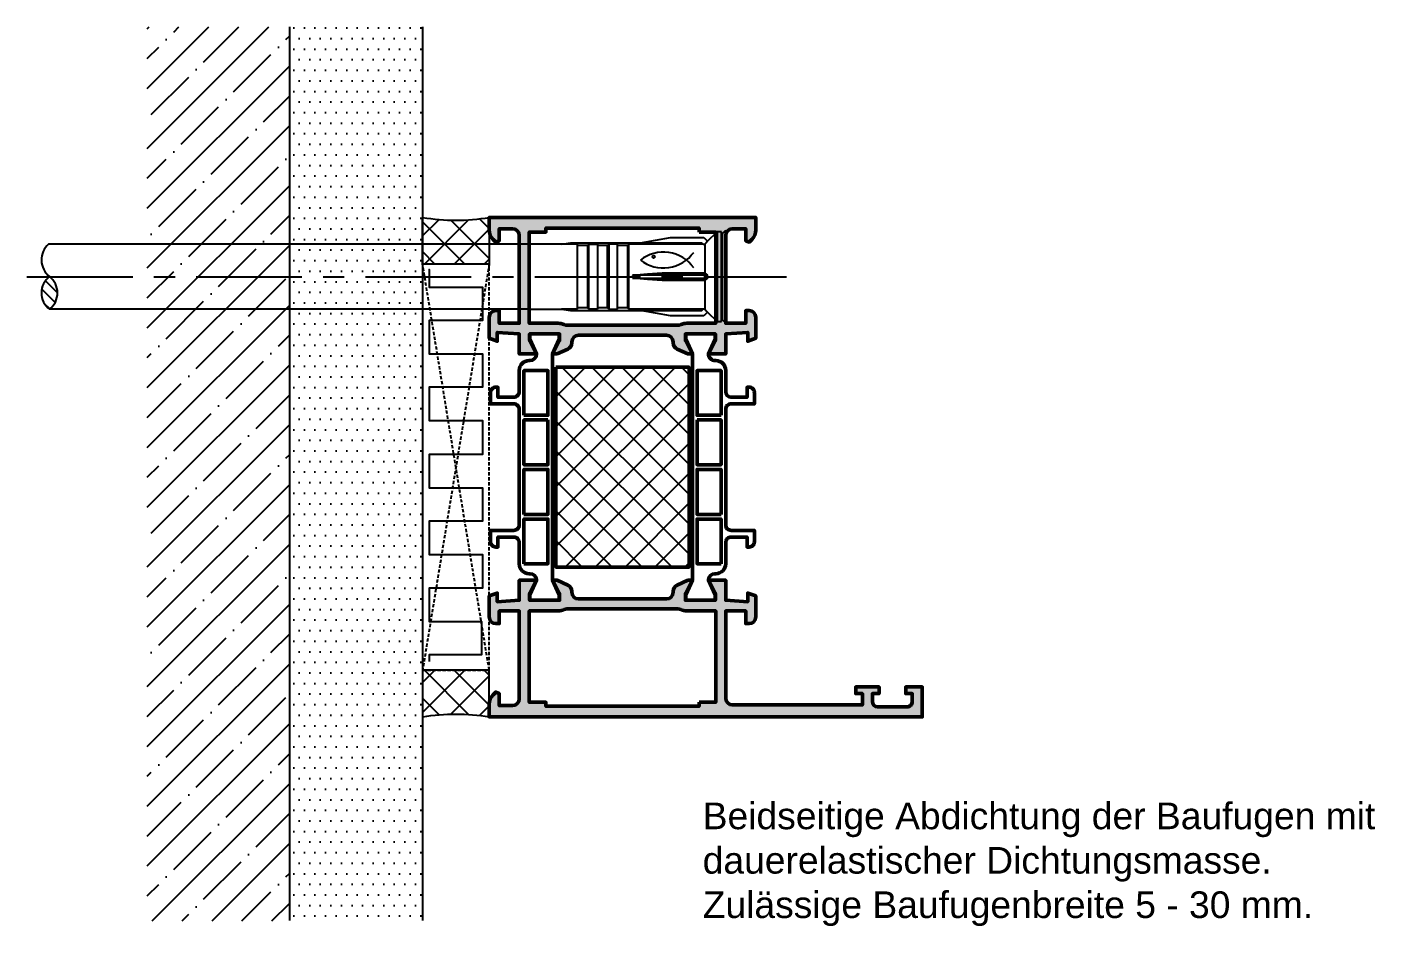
# Model space of a CAD drawing. Header units: millimetres. Extents: x -1598 to 10110, y -2803 to 662.
# Drawn here: x 1568.1 to 1770.4, y -277.5 to -142.4 of the extents above; entities that cross this region are included whole.
import ezdxf

# ---------------------------------------------------------------- set-up
doc = ezdxf.new("R2010")
doc.units = ezdxf.units.MM
doc.linetypes.add('CENTER', pattern=[50.800000000000004, 31.75, -6.35, 6.35, -6.35])
doc.linetypes.add('VERDECKT', pattern=[0.75, 0.5, -0.25])
for name, color, linetype in [('01TXT', 7, 'Continuous'), ('CENT_25', 3, 'CENTER'), ('CONST25', 3, 'Continuous'), ('CONST35', 3, 'Continuous'), ('HIDE_25', 3, 'VERDECKT')]:
    doc.layers.add(name, color=color, linetype=linetype)
for name, color, linetype, lineweight in [('AM_S', 80, 'Continuous', 50), ('AM_SP', 3, 'Continuous', 50), ('Docu-AM_8', 1, 'Continuous', 25)]:
    doc.layers.add(name, color=color, linetype=linetype, lineweight=lineweight)
doc.styles.add('SWISSL', font='swissl.ttf')
pattern_1 = [(0, (1352.519962305384, -371.1912297234644), (0.79375, 1.5875), [0, -1.5875])]

# ---------------------------------------------------------------- blocks, each defined once
blk = doc.blocks.new('*X53')
at = {"color": 0}
for p, q in [((123.4797770125691, 106.3299268730588), (122.4956004121765, 107.3141034734514)), ((125.5194449607571, 106.0580258778372), (123.4982987147878, 108.0791721238065)), ((126.7551307521274, 106.5901070394333), (124.943025489039, 108.4022123025217))]:
    blk.add_line(p, q, dxfattribs=at)
blk = doc.blocks.new('BLOCK12_35_35_19_3_2008_8')
at = {"color": 3, "linetype": 'Continuous'}
blk.add_circle((-9.5, 3), 0.1999999999999993, dxfattribs=at)
for centre, start, end in [((-8.051616060009906, -1.912329113112264), 35.63071488546843, 128.0088253495377), ((-8.051616060009906, 6.912329113112264), 231.9911746504623, 324.3692851145316)]:
    blk.add_arc(centre, 5.6, start, end, dxfattribs=at)
blk = doc.blocks.new('B-4090112_docu_wos')
at = {"layer": 'Docu-AM_8'}
h = blk.add_hatch(dxfattribs=at)
h.set_pattern_fill('ANSI37', color=256, style=0)
h.set_pattern_definition([(45, (0, 0), (-2.245064030267288, 2.245064030267288), []), (135, (0, 0), (-2.245064030267288, -2.245064030267288), [])])
h.paths.add_polyline_path([(30, 0), (30, 19.99999999999999), (1.291895883200182e-15, 20), (0, 0)])
at = {"layer": 'AM_S'}
blk.add_lwpolyline([(30, 0), (0, 0), (1.291895883200182e-15, 20), (30, 19.99999999999999), (30, 0)], close=True, dxfattribs=at)
blk = doc.blocks.new('B-1311073_docu_wos')
at = {"layer": 'Docu-AM_8'}
h = blk.add_hatch(color=256, dxfattribs=at)
edge = h.paths.add_edge_path()
edge.add_line((20.49999999999999, 29.79999999999998), (20.49999999999998, 30.49999999999998))
edge.add_line((20.49999999999998, 30.49999999999998), (18.29999999999999, 29.49999999999997))
edge.add_line((18.29999999999999, 29.49999999999997), (17.49999999999998, 29.49999999999997))
edge.add_line((17.49999999999998, 29.49999999999997), (17.49999999999999, 33.89999999999998))
edge.add_line((17.49999999999999, 33.89999999999998), (18.29999999999999, 33.89999999999998))
edge.add_line((18.29999999999999, 33.89999999999998), (20.49999999999999, 32.89999999999998))
edge.add_line((20.49999999999999, 32.89999999999998), (20.49999999999999, 35.49999899999997))
edge.add_line((20.49999999999999, 35.49999899999997), (17.49999999999999, 35.49999999999983))
edge.add_line((17.49999999999999, 35.49999999999983), (17.27926256615403, 38.80000000000002))
edge.add_line((17.27926256615403, 38.80000000000002), (18.5856296013484, 38.80000000000001))
edge.add_line((18.5856296013484, 38.80000000000001), (18.14886532022895, 40.00000000000001))
edge.add_line((18.14886532022895, 40.00000000000001), (15, 40))
edge.add_arc((15, 39), 0.9999999999999999, 90, 180)
edge.add_line((14, 39), (14, 38.5))
edge.add_line((14, 38.5), (15.9, 38.5))
edge.add_line((15.9, 38.5), (15.9, 35.5))
edge.add_line((15.9, 35.5), (2.799999999999999, 35.5))
edge.add_arc((2.799999999999999, 36.5), 0.9999999999999999, 180, 270, ccw=False)
edge.add_line((1.799999999999999, 36.5), (1.799999999999999, 55.99999999999999))
edge.add_line((1.799999999999999, 55.99999999999999), (3.500000000000009, 55.99999999999999))
edge.add_line((3.500000000000009, 55.99999999999999), (3.500000000000002, 54.99999999999999))
edge.add_line((3.500000000000002, 54.99999999999999), (4.500000000000002, 54.99999999999999))
edge.add_line((4.500000000000002, 54.99999999999999), (4.500000000000002, 58.49999999999999))
edge.add_line((4.500000000000002, 58.49999999999999), (3.499999999999995, 58.49999999999999))
edge.add_line((3.499999999999995, 58.49999999999999), (3.500000000000002, 57.5))
edge.add_line((3.500000000000002, 57.5), (2.300000000000006, 57.49999999999999))
edge.add_arc((2.300000000000006, 58.3), 0.8000000000000043, 180, 270, ccw=False)
edge.add_line((1.500000000000002, 58.3), (1.500000000000002, 62.7))
edge.add_arc((2.299999999999992, 62.7), 0.79999999999999, 89.9999999999996, 180, ccw=False)
edge.add_line((2.299999999999998, 63.49999999999999), (3.500000000000002, 63.49999999999999))
edge.add_line((3.500000000000002, 63.49999999999999), (3.499999999999995, 62.49999999999999))
edge.add_line((3.499999999999995, 62.49999999999999), (4.500000000000002, 62.49999999999999))
edge.add_line((4.500000000000002, 62.49999999999999), (4.500000000000002, 65))
edge.add_line((4.500000000000002, 65), (1.77635683940025e-15, 65))
edge.add_line((1.868205349336302e-15, 65), (-4.97682981828674e-15, 0))
edge.add_line((-4.97682981828674e-15, 1.224646799147353e-16), (1.895836943965686, -2.220446049250313e-16))
edge.add_arc((1.895836943965686, 1.999999999999984), 1.999999999999984, 270, 314.999999999996)
edge.add_line((3.31005050633867, 0.5857864376268004), (3.712132034355945, 0.9878679656440175))
edge.add_line((3.712132034355945, 0.9878679656440175), (3.499999999999994, 1.5))
edge.add_line((3.499999999999994, 1.5), (1.699999999999983, 1.5))
edge.add_line((1.699999999999983, 1.5), (1.699999999999984, 3.5))
edge.add_arc((2.699999999999984, 3.5), 1, 90, 180, ccw=False)
edge.add_line((2.699999999999984, 4.5), (15.90000000000001, 4.5))
edge.add_line((15.90000000000001, 4.5), (15.89999999999997, 1.5))
edge.add_line((15.89999999999997, 1.5), (13.99999999999999, 1.5))
edge.add_line((13.99999999999999, 1.5), (13.99999999999999, 1))
edge.add_arc((14.99999999999999, 0.9999999999999999), 1, 180, 270)
edge.add_line((14.99999999999999, 0), (18.14886532022897, -7.129713486264677e-15))
edge.add_line((18.14886532022897, -7.129713486264677e-15), (18.58562960134843, 1.199999999999989))
edge.add_line((18.58562960134843, 1.199999999999989), (17.27926256615406, 1.199999999999982))
edge.add_line((17.27926256615406, 1.199999999999982), (17.50000000000001, 4.500000000000171))
edge.add_line((17.50000000000001, 4.500000000000171), (20.50000000000001, 4.500001000000026))
edge.add_line((20.50000000000001, 4.500001000000026), (20.50000000000001, 7.100000000000023))
edge.add_line((20.50000000000001, 7.100000000000023), (18.30000000000001, 6.100000000000023))
edge.add_line((18.30000000000001, 6.100000000000023), (17.50000000000001, 6.100000000000023))
edge.add_line((17.50000000000001, 6.100000000000023), (17.5, 10.50000000000003))
edge.add_line((17.5, 10.50000000000003), (18.30000000000001, 10.50000000000003))
edge.add_line((18.30000000000001, 10.50000000000003), (20.5, 9.500000000000021))
edge.add_line((20.5, 9.500000000000021), (20.50000000000001, 10.19999999999998))
edge.add_line((20.50000000000001, 10.19999999999998), (19.76645320713583, 11.81380294430118))
edge.add_arc((18.85608672967322, 11.4), 1.000000000000001, 24.44395478041648, 90)
edge.add_line((18.85608672967322, 12.4), (18.7, 12.4))
edge.add_arc((18.7, 13.4), 0.9999999999999999, 180, 270, ccw=False)
edge.add_line((17.7, 13.4), (17.7, 26.6))
edge.add_arc((18.7, 26.6), 1, 90, 180, ccw=False)
edge.add_line((18.7, 27.6), (18.85608672967322, 27.6))
edge.add_arc((18.85608672967322, 28.6), 0.9999999999999984, 270.0000000000002, 335.5560452195836)
edge.add_line((19.76645320713583, 28.18619705569882), (20.49999999999999, 29.79999999999998))
edge = h.paths.add_edge_path(flags=16)
edge.add_line((2.2, 31.5), (1.6, 31.5))
edge.add_line((1.6, 31.5), (1.6, 8.5))
edge.add_line((1.6, 8.5), (2.199999999999999, 8.5))
edge.add_line((2.199999999999999, 8.5), (2.199999999999999, 6))
edge.add_line((2.199999999999999, 6), (15.9, 5.999999999999998))
edge.add_line((15.9, 5.999999999999998), (15.89999999999999, 10.34999999999999))
edge.add_arc((17.95, 10.34999999999999), 2.050000000000011, 154.3743954472936, 180.0000000000001, ccw=False)
edge.add_arc((15.2, 11.6690905958273), 1, 334.3743954472938, 360)
edge.add_line((16.2, 11.6690905958273), (16.2, 28.33090940417272))
edge.add_arc((15.19999999999999, 28.33090940417271), 1.000000000000007, 2.035554996136636e-13, 25.62560455270624)
edge.add_arc((17.95, 29.65000000000002), 2.050000000000004, 179.9999999999999, 205.6256045527061, ccw=False)
edge.add_line((15.89999999999999, 29.65000000000002), (15.9, 34))
edge.add_line((15.9, 34), (2.199999999999999, 34))
edge.add_line((2.199999999999999, 34), (2.2, 31.5))
h = blk.add_hatch(color=256, dxfattribs=at)
edge = h.paths.add_edge_path()
edge.add_line((54.49999999999998, 10.2), (55.23354679286415, 11.81380294430117))
edge.add_arc((56.14391327032675, 11.39999999999999), 1.000000000000002, 450.00000000000125, 515.5560452195837, ccw=False)
edge.add_line((56.14391327032673, 12.39999999999999), (56.29999999999998, 12.4))
edge.add_arc((56.29999999999995, 13.4), 1.000000000000001, 270.0000000000013, 360)
edge.add_line((57.29999999999995, 13.4), (57.29999999999996, 26.6))
edge.add_arc((56.29999999999996, 26.6), 0.9999999999999996, 360, 450)
edge.add_line((56.29999999999996, 27.6), (56.14391327032676, 27.6))
edge.add_arc((56.14391327032676, 28.6), 0.9999999999999997, 204.4439547804164, 270.00000000000006, ccw=False)
edge.add_line((55.23354679286415, 28.18619705569882), (54.49999999999999, 29.79999999999998))
edge.add_line((54.49999999999999, 29.79999999999998), (54.49999999999999, 30.49999999999998))
edge.add_line((54.49999999999999, 30.49999999999998), (56.69999999999998, 29.49999999999997))
edge.add_line((56.69999999999998, 29.49999999999997), (57.49999999999999, 29.49999999999997))
edge.add_line((57.49999999999999, 29.49999999999997), (57.49999999999999, 33.89999999999998))
edge.add_line((57.49999999999999, 33.89999999999998), (56.69999999999998, 33.89999999999998))
edge.add_line((56.69999999999998, 33.89999999999998), (54.49999999999999, 32.89999999999998))
edge.add_line((54.49999999999999, 32.89999999999998), (54.49999999999999, 35.49999899999997))
edge.add_line((54.49999999999999, 35.49999899999997), (57.49999999999999, 35.49999999999983))
edge.add_line((57.49999999999999, 35.49999999999983), (57.72073743384594, 38.80000000000003))
edge.add_line((57.72073743384594, 38.80000000000003), (56.41437039865157, 38.80000000000001))
edge.add_line((56.41437039865157, 38.80000000000001), (56.85113467977102, 40.00000000000001))
edge.add_line((56.85113467977102, 40.00000000000001), (59.99999999999996, 40))
edge.add_arc((59.99999999999996, 39), 1, 360, 450, ccw=False)
edge.add_line((60.99999999999996, 39), (60.99999999999996, 38.5))
edge.add_line((60.99999999999996, 38.5), (59.09999999999998, 38.5))
edge.add_line((59.09999999999998, 38.5), (59.09999999999994, 35.5))
edge.add_line((59.09999999999994, 35.5), (72.29999999999997, 35.5))
edge.add_arc((72.29999999999997, 36.5), 0.9999999999999999, 270, 360)
edge.add_line((73.29999999999997, 36.5), (73.29999999999997, 38.5))
edge.add_line((73.29999999999997, 38.5), (71.49999999999996, 38.5))
edge.add_line((71.49999999999996, 38.5), (71.28786796564401, 39.01213203435598))
edge.add_line((71.28786796564401, 39.01213203435598), (71.68994949366129, 39.4142135623732))
edge.add_arc((73.10416305603427, 38.00000000000001), 1.999999999999983, 450, 494.999999999996, ccw=False)
edge.add_line((73.10416305603427, 40), (74.99999999999996, 40))
edge.add_line((74.99999999999996, 40), (74.99999999999996, 0))
edge.add_line((74.99999999999996, -2.664535259100376e-15), (73.10416305603427, -2.664535259100376e-15))
edge.add_arc((73.10416305603427, 1.99999999999998), 1.999999999999982, 225.000000000004, 269.99999999999994, ccw=False)
edge.add_line((71.68994949366127, 0.5857864376267985), (71.287867965644, 0.987867965644015))
edge.add_line((71.28786796564401, 0.987867965644015), (71.49999999999996, 1.499999999999997))
edge.add_line((71.49999999999996, 1.499999999999997), (73.29999999999997, 1.499999999999997))
edge.add_line((73.29999999999997, 1.499999999999997), (73.29999999999997, 3.499999999999997))
edge.add_arc((72.29999999999997, 3.499999999999997), 1, 360, 450)
edge.add_line((72.29999999999997, 4.499999999999997), (59.09999999999994, 4.500000000000001))
edge.add_line((59.09999999999994, 4.500000000000001), (59.09999999999998, 1.499999999999997))
edge.add_line((59.09999999999998, 1.499999999999997), (60.99999999999995, 1.499999999999997))
edge.add_line((60.99999999999996, 1.499999999999997), (60.99999999999996, 0.9999999999999973))
edge.add_arc((59.99999999999996, 0.9999999999999973), 1, 270, 360, ccw=False)
edge.add_line((59.99999999999996, -2.664535259100376e-15), (56.85113467977102, -9.769962616701378e-15))
edge.add_line((56.85113467977102, -9.769962616701378e-15), (56.41437039865157, 1.19999999999999))
edge.add_line((56.41437039865157, 1.19999999999999), (57.72073743384594, 1.199999999999975))
edge.add_line((57.72073743384594, 1.199999999999975), (57.49999999999999, 4.500000000000171))
edge.add_line((57.49999999999999, 4.500000000000171), (54.49999999999999, 4.500001000000027))
edge.add_line((54.49999999999999, 4.500001000000027), (54.49999999999999, 7.100000000000024))
edge.add_line((54.49999999999999, 7.100000000000024), (56.69999999999998, 6.100000000000024))
edge.add_line((56.69999999999998, 6.100000000000024), (57.49999999999999, 6.100000000000024))
edge.add_line((57.49999999999999, 6.100000000000024), (57.49999999999999, 10.50000000000003))
edge.add_line((57.49999999999999, 10.50000000000003), (56.69999999999998, 10.50000000000003))
edge.add_line((56.69999999999998, 10.50000000000003), (54.49999999999999, 9.500000000000014))
edge.add_line((54.49999999999999, 9.500000000000014), (54.49999999999998, 10.2))
edge = h.paths.add_edge_path(flags=0)
edge.add_line((72.79999999999995, 31.5), (73.39999999999996, 31.5))
edge.add_line((73.39999999999996, 31.5), (73.39999999999996, 8.5))
edge.add_line((73.39999999999996, 8.5), (72.79999999999995, 8.5))
edge.add_line((72.79999999999995, 8.5), (72.79999999999995, 6))
edge.add_line((72.79999999999995, 6.000000000000001), (59.09999999999995, 6.000000000000001))
edge.add_line((59.09999999999995, 6.000000000000001), (59.09999999999995, 10.35))
edge.add_arc((57.04999999999995, 10.35), 2.050000000000007, 359.9999999999999, 385.625604552706)
edge.add_arc((59.79999999999995, 11.6690905958273), 0.9999999999999996, 180, 205.6256045527062, ccw=False)
edge.add_line((58.79999999999995, 11.6690905958273), (58.79999999999995, 28.33090940417271))
edge.add_arc((59.79999999999997, 28.3309094041727), 1.000000000000012, 514.3743954472939, 539.9999999999998, ccw=False)
edge.add_arc((57.04999999999995, 29.65), 2.050000000000002, 334.3743954472941, 360.0000000000001)
edge.add_line((59.09999999999996, 29.65000000000001), (59.09999999999995, 34))
edge.add_line((59.09999999999995, 34), (72.79999999999995, 34))
edge.add_line((72.79999999999995, 34), (72.79999999999995, 31.5))
at = {"layer": 'AM_S'}
for points in [[(20.49999999999999, 29.79999999999998), (20.49999999999998, 30.49999999999998), (18.29999999999999, 29.49999999999997), (17.49999999999998, 29.49999999999997), (17.49999999999999, 33.89999999999998), (18.29999999999999, 33.89999999999998), (20.49999999999999, 32.89999999999998), (20.49999999999999, 35.49999899999997), (17.49999999999999, 35.49999999999983), (17.27926256615403, 38.80000000000002), (18.5856296013484, 38.80000000000001), (18.14886532022895, 40.00000000000001), (15, 40, 0.4142135623730951), (14, 39), (14, 38.5), (15.9, 38.5), (15.9, 35.5), (2.799999999999999, 35.5, -0.4142135623730951), (1.799999999999999, 36.5), (1.799999999999999, 55.99999999999999), (3.500000000000009, 55.99999999999999), (3.500000000000002, 54.99999999999999), (4.500000000000002, 54.99999999999999), (4.500000000000002, 58.49999999999999), (3.499999999999995, 58.49999999999999), (3.500000000000002, 57.5), (2.300000000000006, 57.49999999999999, -0.4142135623730951), (1.500000000000002, 58.3), (1.500000000000002, 62.7, -0.414213562373097), (2.299999999999998, 63.49999999999999), (3.500000000000002, 63.49999999999999), (3.499999999999995, 62.49999999999999), (4.500000000000002, 62.49999999999999), (4.500000000000002, 65), (1.868205349336302e-15, 65), (-4.97682981828674e-15, 1.224646799147353e-16), (1.895836943965686, -2.220446049250313e-16, 0.1989123673796397), (3.31005050633867, 0.5857864376268004), (3.712132034355945, 0.9878679656440175), (3.499999999999994, 1.5), (1.699999999999983, 1.5), (1.699999999999984, 3.5, -0.414213562373095), (2.699999999999984, 4.5), (15.90000000000001, 4.5), (15.89999999999997, 1.5), (13.99999999999999, 1.5), (13.99999999999999, 1, 0.4142135623730951), (14.99999999999999, 0), (18.14886532022897, -7.129713486264677e-15), (18.58562960134843, 1.199999999999989), (17.27926256615406, 1.199999999999982), (17.50000000000001, 4.500000000000171), (20.50000000000001, 4.500001000000026), (20.50000000000001, 7.100000000000023), (18.30000000000001, 6.100000000000023), (17.50000000000001, 6.100000000000023), (17.5, 10.50000000000003), (18.30000000000001, 10.50000000000003), (20.5, 9.500000000000021), (20.50000000000001, 10.19999999999998), (19.76645320713583, 11.81380294430118, 0.2941076150573533), (18.85608672967322, 12.4), (18.7, 12.4, -0.4142135623730951), (17.7, 13.4), (17.7, 26.6, -0.4142135623730951), (18.7, 27.6), (18.85608672967322, 27.6, 0.2941076150573534), (19.76645320713583, 28.18619705569882), (20.49999999999999, 29.79999999999998)], [(54.49999999999998, 10.2), (55.23354679286415, 11.81380294430117, -0.2941076150573475), (56.14391327032673, 12.39999999999999), (56.29999999999998, 12.4, 0.4142135623730883), (57.29999999999995, 13.4), (57.29999999999996, 26.6, 0.4142135623730953), (56.29999999999996, 27.6), (56.14391327032676, 27.6, -0.2941076150573539), (55.23354679286415, 28.18619705569882), (54.49999999999999, 29.79999999999998), (54.49999999999999, 30.49999999999998), (56.69999999999998, 29.49999999999997), (57.49999999999999, 29.49999999999997), (57.49999999999999, 33.89999999999998), (56.69999999999998, 33.89999999999998), (54.49999999999999, 32.89999999999998), (54.49999999999999, 35.49999899999997), (57.49999999999999, 35.49999999999983), (57.72073743384594, 38.80000000000003), (56.41437039865157, 38.80000000000001), (56.85113467977102, 40.00000000000001), (59.99999999999996, 40, -0.4142135623730949), (60.99999999999996, 39), (60.99999999999996, 38.5), (59.09999999999998, 38.5), (59.09999999999994, 35.5), (72.29999999999997, 35.5, 0.4142135623730951), (73.29999999999997, 36.5), (73.29999999999997, 38.5), (71.49999999999996, 38.5), (71.28786796564401, 39.01213203435598), (71.68994949366129, 39.4142135623732, -0.1989123673796397), (73.10416305603427, 40), (74.99999999999996, 40), (74.99999999999996, -2.664535259100376e-15), (73.10416305603427, -2.664535259100376e-15, -0.1989123673796396), (71.68994949366127, 0.5857864376267985), (71.28786796564401, 0.987867965644015), (71.49999999999996, 1.499999999999997), (73.29999999999997, 1.499999999999997), (73.29999999999997, 3.499999999999997, 0.4142135623730951), (72.29999999999997, 4.499999999999997), (59.09999999999994, 4.500000000000001), (59.09999999999998, 1.499999999999997), (60.99999999999996, 1.499999999999997), (60.99999999999996, 0.9999999999999973, -0.4142135623730951), (59.99999999999996, -2.664535259100376e-15), (56.85113467977102, -9.769962616701378e-15), (56.41437039865157, 1.19999999999999), (57.72073743384594, 1.199999999999975), (57.49999999999999, 4.500000000000171), (54.49999999999999, 4.500001000000027), (54.49999999999999, 7.100000000000024), (56.69999999999998, 6.100000000000024), (57.49999999999999, 6.100000000000024), (57.49999999999999, 10.50000000000003), (56.69999999999998, 10.50000000000003), (54.49999999999999, 9.500000000000014), (54.49999999999998, 10.2)], [(2.2, 31.5), (1.6, 31.5), (1.6, 8.5), (2.199999999999999, 8.5), (2.199999999999999, 6), (15.9, 5.999999999999998), (15.89999999999999, 10.34999999999999, -0.112281100065257), (16.1016393442623, 11.23660187588393, 0.1122811000652558), (16.2, 11.6690905958273), (16.2, 28.33090940417272, 0.112281100065255), (16.10163934426229, 28.7633981241161, -0.1122811000652554), (15.89999999999999, 29.65000000000002), (15.9, 34), (2.199999999999999, 34), (2.2, 31.5)], [(72.79999999999995, 31.5), (73.39999999999996, 31.5), (73.39999999999996, 8.5), (72.79999999999995, 8.5), (72.79999999999995, 6.000000000000001), (59.09999999999995, 6.000000000000001), (59.09999999999996, 10.35, 0.1122811000652553), (58.89836065573766, 11.23660187588392, -0.1122811000652559), (58.79999999999995, 11.6690905958273), (58.79999999999995, 28.33090940417271, -0.1122811000652545), (58.89836065573766, 28.76339812411609, 0.1122811000652546), (59.09999999999996, 29.65000000000001), (59.09999999999995, 34), (72.79999999999995, 34), (72.79999999999995, 31.5)]]:
    blk.add_lwpolyline(points, format="xyb", close=True, dxfattribs=at)
at = {"layer": 'AM_SP'}
for points in [[(54.5, 32.89999999999998), (54.5, 32.9497840575384), (56.5, 33.94999999999998), (57.49999999999999, 33.94999999999999), (57.49999999999999, 29.44999999999999), (56.50000000000001, 29.44999999999998), (54.5, 30.45021594246158), (54.5, 30.49999999999999), (20.49999999999998, 30.49999999999999), (20.49999999999998, 30.45021594246158), (18.49999999999996, 29.44999999999998), (17.49999999999999, 29.44999999999999), (17.49999999999999, 33.94999999999999), (18.49999999999998, 33.94999999999998), (20.49999999999998, 32.9497840575384), (20.49999999999998, 32.89999999999999, 0.4142135623730951), (21.49999999999998, 33.89999999999999), (21.49999999999998, 33.99999999999999, -0.4142135623730951), (22.99999999999998, 35.49999999999999), (26.19999999999997, 35.49999999999999, 0.4142135623730955), (26.99999999999997, 36.29999999999999), (26.99999999999997, 38.69999999999998), (25.49999999999997, 38.69999999999998), (25.49999999999997, 38.99999999999999, -0.4142135623730959), (26.29999999999997, 39.79999999999998), (27.99999999999997, 39.79999999999998), (27.99999999999997, 36.29999999999999, 0.4142135623730954), (28.79999999999997, 35.49999999999999), (46.19999999999996, 35.49999999999999, 0.4142135623730954), (46.99999999999996, 36.29999999999999), (46.99999999999997, 39.79999999999998), (48.69999999999996, 39.79999999999998, -0.4142135623730963), (49.49999999999996, 38.99999999999999), (49.49999999999998, 38.69999999999998), (47.99999999999996, 38.69999999999998), (47.99999999999997, 36.29999999999998, 0.414213562373095), (48.79999999999997, 35.49999999999999), (51.99999999999996, 35.49999999999999, -0.4142135623730951), (53.49999999999996, 33.99999999999999), (53.49999999999996, 33.89999999999999, 0.4142135623730951), (54.5, 32.89999999999998)], [(54.50000000000003, 7.100000000000014), (54.50000000000003, 7.050215942461598), (56.50000000000003, 6.050000000000018), (57.50000000000001, 6.050000000000014), (57.50000000000001, 10.55000000000001), (56.50000000000004, 10.55000000000002), (54.50000000000003, 9.549784057538425), (54.50000000000003, 9.500000000000014), (20.5, 9.500000000000014), (20.5, 9.549784057538425), (18.49999999999998, 10.55000000000002), (17.50000000000001, 10.55000000000001), (17.50000000000001, 6.050000000000014), (18.5, 6.050000000000018), (20.5, 7.050215942461598), (20.5, 7.100000000000009, -0.4142135623730951), (21.5, 6.100000000000009), (21.5, 6.000000000000014, 0.4142135623730951), (23, 4.500000000000014), (26.19999999999999, 4.500000000000014, -0.4142135623730955), (26.99999999999999, 3.700000000000013), (26.99999999999999, 1.300000000000018), (25.49999999999999, 1.300000000000016), (25.49999999999999, 1.000000000000014, 0.4142135623730959), (26.29999999999999, 0.2000000000000135), (27.99999999999999, 0.2000000000000171), (27.99999999999999, 3.700000000000013, -0.4142135623730954), (28.79999999999999, 4.500000000000012), (46.19999999999999, 4.500000000000012, -0.4142135623730954), (46.99999999999999, 3.700000000000013), (46.99999999999999, 0.2000000000000171), (48.69999999999998, 0.2000000000000135, 0.4142135623730963), (49.49999999999999, 1.000000000000014), (49.5, 1.300000000000017), (47.99999999999999, 1.300000000000018), (47.99999999999999, 3.700000000000014, -0.414213562373095), (48.8, 4.500000000000012), (51.99999999999999, 4.500000000000014, 0.4142135623730951), (53.49999999999999, 6.000000000000014), (53.49999999999999, 6.100000000000009, -0.4142135623730951), (54.50000000000003, 7.100000000000014)]]:
    blk.add_lwpolyline(points, format="xyb", close=True, dxfattribs=at)
for points in [[(22.99999999999996, 34.79999999999998), (29.69999999999996, 34.79999999999998), (29.69999999999997, 31.19999999999998), (22.99999999999996, 31.19999999999999), (22.99999999999996, 34.79999999999998)], [(30.39999999999997, 34.79999999999998), (37.14999999999996, 34.79999999999998), (37.14999999999997, 31.19999999999998), (30.39999999999996, 31.19999999999999), (30.39999999999997, 34.79999999999998)], [(44.59999999999997, 31.19999999999998), (37.84999999999997, 31.19999999999999), (37.84999999999997, 34.79999999999999), (44.59999999999997, 34.79999999999998), (44.59999999999997, 31.19999999999998)], [(45.29999999999997, 34.79999999999998), (51.99999999999997, 34.79999999999998), (51.99999999999997, 31.19999999999998), (45.29999999999997, 31.19999999999999), (45.29999999999997, 34.79999999999998)], [(22.99999999999999, 5.200000000000014), (29.69999999999999, 5.200000000000014), (29.69999999999999, 8.800000000000017), (22.99999999999999, 8.800000000000017), (22.99999999999999, 5.200000000000014)], [(30.39999999999999, 5.200000000000014), (37.14999999999999, 5.200000000000014), (37.14999999999999, 8.800000000000017), (30.39999999999998, 8.800000000000017), (30.39999999999999, 5.200000000000014)], [(44.59999999999999, 8.800000000000017), (37.84999999999999, 8.800000000000017), (37.84999999999999, 5.200000000000014), (44.59999999999999, 5.200000000000014), (44.59999999999999, 8.800000000000017)], [(45.29999999999998, 5.200000000000014), (51.99999999999999, 5.200000000000014), (51.99999999999999, 8.800000000000017), (45.3, 8.800000000000017), (45.29999999999998, 5.200000000000014)]]:
    blk.add_lwpolyline(points, close=True, dxfattribs=at)

msp = doc.modelspace()

# ---------------------------------------------------------------- hatches: boundary and pattern name
at = {"layer": 'CONST25'}
h = msp.add_hatch(dxfattribs=at)
h.set_pattern_fill('ANSI35', color=256, style=0)
h.set_pattern_definition([(45, (1363.330256847395, -518.1568357449119), (-4.490128060534576, 4.490128060534577), []), (45, (1367.820386847395, -518.1568357449119), (-4.490128060534576, 4.490128060534577), [7.9375, -1.5875, 0, -1.5875])])
h.paths.add_polyline_path([(1607.439435022125, -214.425987063843), (1586.113905970597, -214.425987063843), (1586.113905970597, -276.6690077800081), (1607.439435022125, -276.6690077800081)])
h.paths.add_polyline_path([(1607.439435022125, -209.4527876853258), (1586.113905970597, -209.4289736256574), (1586.113905970597, -214.425987063843), (1607.439435022125, -214.425987063843)])
h.paths.add_polyline_path([(1607.439435022125, -204.425987063843), (1586.113905970597, -204.425987063843), (1586.113905970597, -209.4289736256574), (1607.439435022125, -209.4527876853258)])
h.paths.add_polyline_path([(1607.439435022125, -142.4394679613501), (1586.113905970597, -142.4394679613501), (1586.113905970597, -204.425987063843), (1607.439435022125, -204.425987063843)])
h = msp.add_hatch(dxfattribs=at)
h.set_pattern_fill('DOTS', color=256, style=0)
h.set_pattern_definition(pattern_1)
h.paths.add_polyline_path([(1627.434742942732, -142.4394679613501), (1607.439435022125, -142.4394679613501), (1607.439435022125, -204.425987063843), (1627.434370085921, -204.425987063843), (1627.434742942732, -178.0394679615551)])
h.paths.add_polyline_path([(1627.434370085922, -204.425987063843), (1607.439435022125, -204.425987063843), (1607.439435022125, -209.4527876853258), (1627.434298738805, -209.4751158009117)])
h = msp.add_hatch(dxfattribs=at)
h.set_pattern_fill('ANSI37', color=256, style=0)
h.set_pattern_definition([(45, (1338.881962040125, -974.2433367559556), (-2.245064030267288, 2.245064030267288), []), (135, (1338.881962040125, -974.2433367559556), (-2.245064030267288, -2.245064030267288), [])])
h.paths.add_polyline_path([(1637.434742942732, -171.0394679615551, -0.08392021690038393), (1627.434742942732, -171.0394679615551), (1627.434742942732, -178.0394679615551), (1637.434742942732, -178.0394679615551)])
h = msp.add_hatch(dxfattribs=at)
h.set_pattern_fill('DOTS', color=256, style=0)
h.set_pattern_definition(pattern_1)
h.paths.add_polyline_path([(1607.439435022125, -276.6394677265439), (1627.434742942732, -276.6394677265439), (1627.440271536397, -209.4751224706902), (1607.444988549954, -209.4527938869091)])
h = msp.add_hatch(dxfattribs=at)
h.set_pattern_fill('ANSI37', color=256, style=0)
h.set_pattern_definition([(315, (1338.882852266642, 557.1643998921859), (-2.245064030267288, -2.245064030267288), []), (225, (1338.882852266642, 557.1643998921859), (-2.245064030267288, 2.245064030267288), [])])
h.paths.add_polyline_path([(1637.435633169249, -246.0394689022146, 0.08392021690038393), (1627.435633169249, -246.0394689022146), (1627.435633169249, -239.0394689022146), (1637.435633169249, -239.0394689022146)])

# ---------------------------------------------------------------- linework, layer by layer
at = {"layer": 'CENT_25', "ltscale": 0.5}
msp.add_line((1568.057581633731, -179.9394683143796), (1682.025592591143, -179.9394683143796), dxfattribs=at)
at = {"layer": 'CONST25', "color": 3, "linetype": 'Continuous'}
for p, q in [((1670.213276942732, -174.5967199615548), (1671.620528942732, -173.1894679615548)), ((1671.620528942732, -173.1894679615548), (1671.620528942732, -186.6894679615548)), ((1672.284742942732, -173.1894679615548), (1671.620528942732, -173.1894679615548)), ((1672.284742942732, -173.5894679615553), (1672.934742942732, -172.9394679615548)), ((1672.284742942732, -186.6894679615548), (1672.284742942732, -173.1894679615548)), ((1672.434742942732, -186.4394679615548), (1672.434742942732, -173.4394679615548)), ((1672.934742942732, -172.9394679615548), (1672.934742942732, -186.9394679615548)), ((1648.484741942732, -175.0394679615551), (1643.408571928326, -175.0394679615551)), ((1648.275622942732, -175.0763409615552), (1649.618998942732, -174.8394679615553)), ((1650.684741942732, -175.0763409615552), (1648.275622942732, -175.0763409615552)), ((1649.618998942732, -174.8394679615553), (1664.726014942732, -174.8394679615553)), ((1652.184740942732, -175.2779229615549), (1650.684740942732, -175.2779229615549)), ((1650.684741942732, -184.8025949615553), (1650.684741942732, -175.0763409615552)), ((1652.384742942732, -175.0763409615552), (1652.184741942732, -175.2779229615549)), ((1652.184741942732, -175.2779229615549), (1652.184741942732, -184.6010129615547)), ((1652.384742942732, -184.8025949615553), (1652.384742942732, -175.0763409615552)), ((1652.384742942732, -175.0763409615552), (1653.684741942732, -175.0763409615552)), ((1653.684741942732, -175.0763409615552), (1653.684741942732, -184.8025949615553)), ((1655.184741942732, -175.2779229615549), (1653.684741942732, -175.2779229615549)), ((1655.184741942732, -175.2779229615549), (1655.384742942732, -175.0763409615552)), ((1655.184741942732, -184.6010129615547), (1655.184741942732, -175.2779229615549)), ((1656.684743942732, -175.0763409615552), (1655.384742942732, -175.0763409615552)), ((1655.384742942732, -175.0763409615552), (1655.384742942732, -184.8025949615553)), ((1656.684743942732, -184.8025949615553), (1656.684743942732, -175.0763409615552)), ((1658.184743942732, -175.2779229615549), (1656.684743942732, -175.2779229615549)), ((1658.384743942732, -175.0763409615552), (1658.184743942732, -175.2779229615549)), ((1658.184743942732, -175.2779229615549), (1658.184743942732, -184.6010129615547)), ((1669.561526942732, -175.0763409615552), (1658.384742942732, -175.0763409615552)), ((1658.384743942732, -184.8025949615553), (1658.384743942732, -175.0763409615552)), ((1660.118998942732, -174.8394679615553), (1664.656023942732, -174.0394679615551)), ((1664.656023942732, -174.0394679615551), (1669.656023942732, -174.0394679615551)), ((1664.726014942732, -174.8394679615553), (1669.324652942732, -174.8394679615553)), ((1669.324652942732, -174.8394679615553), (1669.561526942732, -175.0763409615552)), ((1669.561526942732, -175.0763409615552), (1669.665849942732, -175.0720569615555)), ((1669.656023942732, -174.0394679615551), (1670.215686942732, -174.5991309615551)), ((1669.665849942732, -175.0720569615555), (1669.770528942732, -175.0680359615549)), ((1669.993107942732, -174.8335829615548), (1669.770528942732, -175.0680359615549)), ((1669.770528942732, -175.0680359615549), (1669.770528942732, -179.4111209615553)), ((1670.215686942732, -174.5991309615551), (1669.993107942732, -174.8335829615548)), ((1658.954918942732, -179.712513961555), (1661.192721942732, -179.5256889615553)), ((1664.656023942732, -179.712513961555), (1658.954918942732, -179.712513961555)), ((1658.954918942732, -179.712513961555), (1658.984742942733, -179.9394679615548)), ((1658.984742942733, -179.9394679615548), (1658.954918942732, -180.1664219615554)), ((1661.192721942732, -179.5256889615553), (1663.382639942732, -179.3394679615553)), ((1663.382639942732, -179.3394679615553), (1664.726014942732, -179.3394679615553)), ((1669.656023942732, -179.712513961555), (1664.656023942732, -179.712513961555)), ((1664.726014942732, -179.3394679615553), (1669.324652942732, -179.3394679615553)), ((1669.324652942732, -179.3394679615553), (1669.561526942732, -179.3394679615553)), ((1669.561526942732, -179.3394679615553), (1669.665849942732, -179.3752789615551)), ((1670.215686942732, -179.712513961555), (1669.656023942732, -179.712513961555)), ((1669.665849942732, -179.3752789615551), (1669.770528942732, -179.4111209615553)), ((1669.770528942732, -179.4111209615553), (1669.993107942732, -179.561816961555)), ((1669.993107942732, -179.561816961555), (1670.215686942732, -179.712513961555)), ((1670.215686942732, -179.9394679615548), (1670.215686942732, -179.712513961555)), ((1670.215686942732, -179.9394679615548), (1670.215686942732, -180.1664219615554)), ((1658.954918942732, -180.1664219615554), (1664.656023942732, -180.1664219615554)), ((1661.192721942732, -180.3532469615552), (1658.954918942732, -180.1664219615554)), ((1663.382639942732, -180.5394679615551), (1661.192721942732, -180.3532469615552)), ((1664.726014942732, -180.5394679615551), (1663.382639942732, -180.5394679615551)), ((1664.656023942732, -180.1664219615554), (1669.656023942732, -180.1664219615554)), ((1669.324652942732, -180.5394679615551), (1664.726014942732, -180.5394679615551)), ((1669.561526942732, -180.5394679615551), (1669.324652942732, -180.5394679615551)), ((1669.665849942732, -180.5036569615554), (1669.561526942732, -180.5394679615551)), ((1669.656023942732, -180.1664219615554), (1670.215686942732, -180.1664219615554)), ((1669.770528942732, -180.4678149615552), (1669.665849942732, -180.5036569615554)), ((1669.993107942732, -180.3171189615555), (1669.770528942732, -180.4678149615552)), ((1669.770528942732, -180.4678149615552), (1669.770528942732, -184.8108999615547)), ((1670.215686942732, -180.1664219615554), (1669.993107942732, -180.3171189615555)), ((1643.408571928326, -184.8394681506393), (1648.484739776472, -184.8394681506393)), ((1650.684740942732, -184.8025949615553), (1648.275621942732, -184.8025949615553)), ((1648.275621942732, -184.8025949615553), (1649.618997942732, -185.0394679615551)), ((1649.618997942732, -185.0394679615551), (1664.726013942732, -185.0394679615551)), ((1652.184741942732, -184.6010129615547), (1650.684741942732, -184.6010129615547)), ((1652.384741942732, -184.8025949615553), (1652.184740942732, -184.6010129615547)), ((1653.684741942732, -184.8025949615553), (1652.384742942732, -184.8025949615553)), ((1655.184740942732, -184.6010129615547), (1653.684740942732, -184.6010129615547)), ((1655.384742942732, -184.8025949615553), (1655.184741942732, -184.6010129615547)), ((1655.384742942732, -184.8025949615553), (1656.684743942732, -184.8025949615553)), ((1658.184743942732, -184.6010129615547), (1656.684743942732, -184.6010129615547)), ((1658.384742942732, -184.8025949615553), (1658.184742942732, -184.6010129615547)), ((1669.561526942732, -184.8025949615553), (1658.384742942732, -184.8025949615553)), ((1664.656023942732, -185.8394679615553), (1660.118998942732, -185.0394679615551)), ((1669.656023942732, -185.8394679615553), (1664.656023942732, -185.8394679615553)), ((1664.726013942732, -185.0394679615551), (1669.324651942732, -185.0394679615551)), ((1669.324651942732, -185.0394679615551), (1669.561525942732, -184.8025949615553)), ((1669.665849942732, -184.806878961555), (1669.561526942732, -184.8025949615553)), ((1670.215686942732, -185.2798049615553), (1669.656023942732, -185.8394679615553)), ((1669.770528942732, -184.8108999615547), (1669.665849942732, -184.806878961555)), ((1669.770528942732, -184.8108999615547), (1669.993107942732, -185.0453529615547)), ((1669.993107942732, -185.0453529615547), (1670.215686942732, -185.2798049615553)), ((1670.213275942732, -185.2822159615548), (1671.620527942732, -186.6894679615548)), ((1671.620528942732, -186.6894679615548), (1672.284742942732, -186.6894679615548)), ((1672.934742942732, -186.9394679615548), (1672.284742942732, -186.2894679615551))]:
    msp.add_line(p, q, dxfattribs=at)
at = {"layer": 'CONST25'}
for p, q in [((1643.408571928326, -175.0394679615551), (1571.300455579607, -175.0394679615551)), ((1643.408571928326, -184.8394681506393), (1571.434746273372, -184.8394681506393))]:
    msp.add_line(p, q, dxfattribs=at)
for centre, radius, start, end in [((1573.432244708915, -177.4259874163595), 3.200000000000003, 131.7732307801345, 231.3751671269572), ((1573.343086085424, -182.3827277834994), 3.110841376508332, 127.8392446918868, 232.1607553081132), ((1569.52640646132, -182.3827277834994), 3.110841376508332, 307.8392446918868, 52.16075530811319)]:
    msp.add_arc(centre, radius, start, end, dxfattribs=at)
at = {"layer": 'CONST35'}
for points in [[(1607.439435022125, -142.4394679613501), (1607.439435022125, -276.6394677265439)], [(1627.434742942732, -142.4394679613501), (1627.434742942732, -276.6394677265439)], [(1628.433852716215, -178.8620322989686), (1628.433852716215, -178.8620322989686), (1628.433852716215, -178.8620322989686), (1628.433852716215, -178.8620322989686), (1628.433852716215, -178.8620322989686), (1628.433852716215, -181.5394677265444), (1636.433852716215, -181.5394677265444), (1636.433852716215, -186.5394677265444), (1628.433852716215, -186.5394677265444), (1628.433852716215, -191.5394677265444), (1636.433852716215, -191.5394677265444), (1636.433852716215, -196.5394677265444), (1628.433852716215, -196.5394677265444), (1628.433852716215, -201.5394677265444), (1636.433852716215, -201.5394677265444), (1636.433852716215, -206.6394677265439), (1628.433852716215, -206.6394677265439), (1628.433852716215, -211.6394677265439), (1636.433852716215, -211.6394677265439), (1636.433852716215, -216.6394677265439), (1628.433852716215, -216.6394677265439), (1628.433852716215, -221.6394677265439), (1636.433852716215, -221.6394677265439), (1636.433852716215, -226.7394677265443), (1628.433852716215, -226.7394677265443), (1628.433852716215, -231.7394677265443), (1636.250495300901, -231.7394677265443), (1636.250495300901, -236.7394677265443), (1628.433852716215, -236.7394677265443), (1628.434742942732, -237.739467961555)]]:
    msp.add_lwpolyline(points, dxfattribs=at)
for points in [[(1627.434742942732, -178.0394679615551), (1627.434742942732, -171.0394679615551, 0.08392021690038394), (1637.434742942732, -171.0394679615551), (1637.434742942732, -178.0394679615551)], [(1627.434742942732, -239.0394679615551), (1627.434742942732, -246.0394679615551, -0.08392021690038394), (1637.434742942732, -246.0394679615551), (1637.434742942732, -239.0394679615551)]]:
    msp.add_lwpolyline(points, format="xyb", close=True, dxfattribs=at)
at = {"layer": 'HIDE_25'}
msp.add_lwpolyline([(1637.434742942732, -178.0394679615551), (1627.434742942732, -178.0394679615551), (1627.434742942732, -239.0394679615551), (1637.434742942732, -239.0394679615551), (1637.434742942732, -178.0394679615551), (1627.434742942732, -239.0394679615551), (1637.434742942732, -239.0394679615551), (1627.434742942732, -178.0394679615551)], dxfattribs=at)

# ---------------------------------------------------------------- block references
at = {"xscale": -1, "rotation": 270}
for name, p in [('B-1311073_docu_wos', (1637.434742942732, -246.0394679615551)), ('B-4090112_docu_wos', (1647.434742942732, -223.5394679615551))]:
    msp.add_blockref(name, p, dxfattribs=at)
at = {"layer": 'CONST25', "color": 3}
msp.add_blockref('BLOCK12_35_35_19_3_2008_8', (1671.620528942732, -179.9394679615548), dxfattribs=at)
at = {"layer": 'CONST25', "xscale": -1, "rotation": 270}
msp.add_blockref('*X53', (1464.234746273372, -307.32598741636), dxfattribs=at)

# ---------------------------------------------------------------- texts
at = {"layer": '01TXT', "color": 1, "insert": (1669.471155984616, -258.9125010702414), "char_height": 4, "width": 109.834129362011, "attachment_point": 1, "style": 'SWISSL'}
msp.add_mtext('Beidseitige Abdichtung der Baufugen mit\\Pdauerelastischer Dichtungsmasse.\\PZulässige Baufugenbreite 5 - 30 mm.', dxfattribs=at)

doc.saveas('drawing.dxf')
